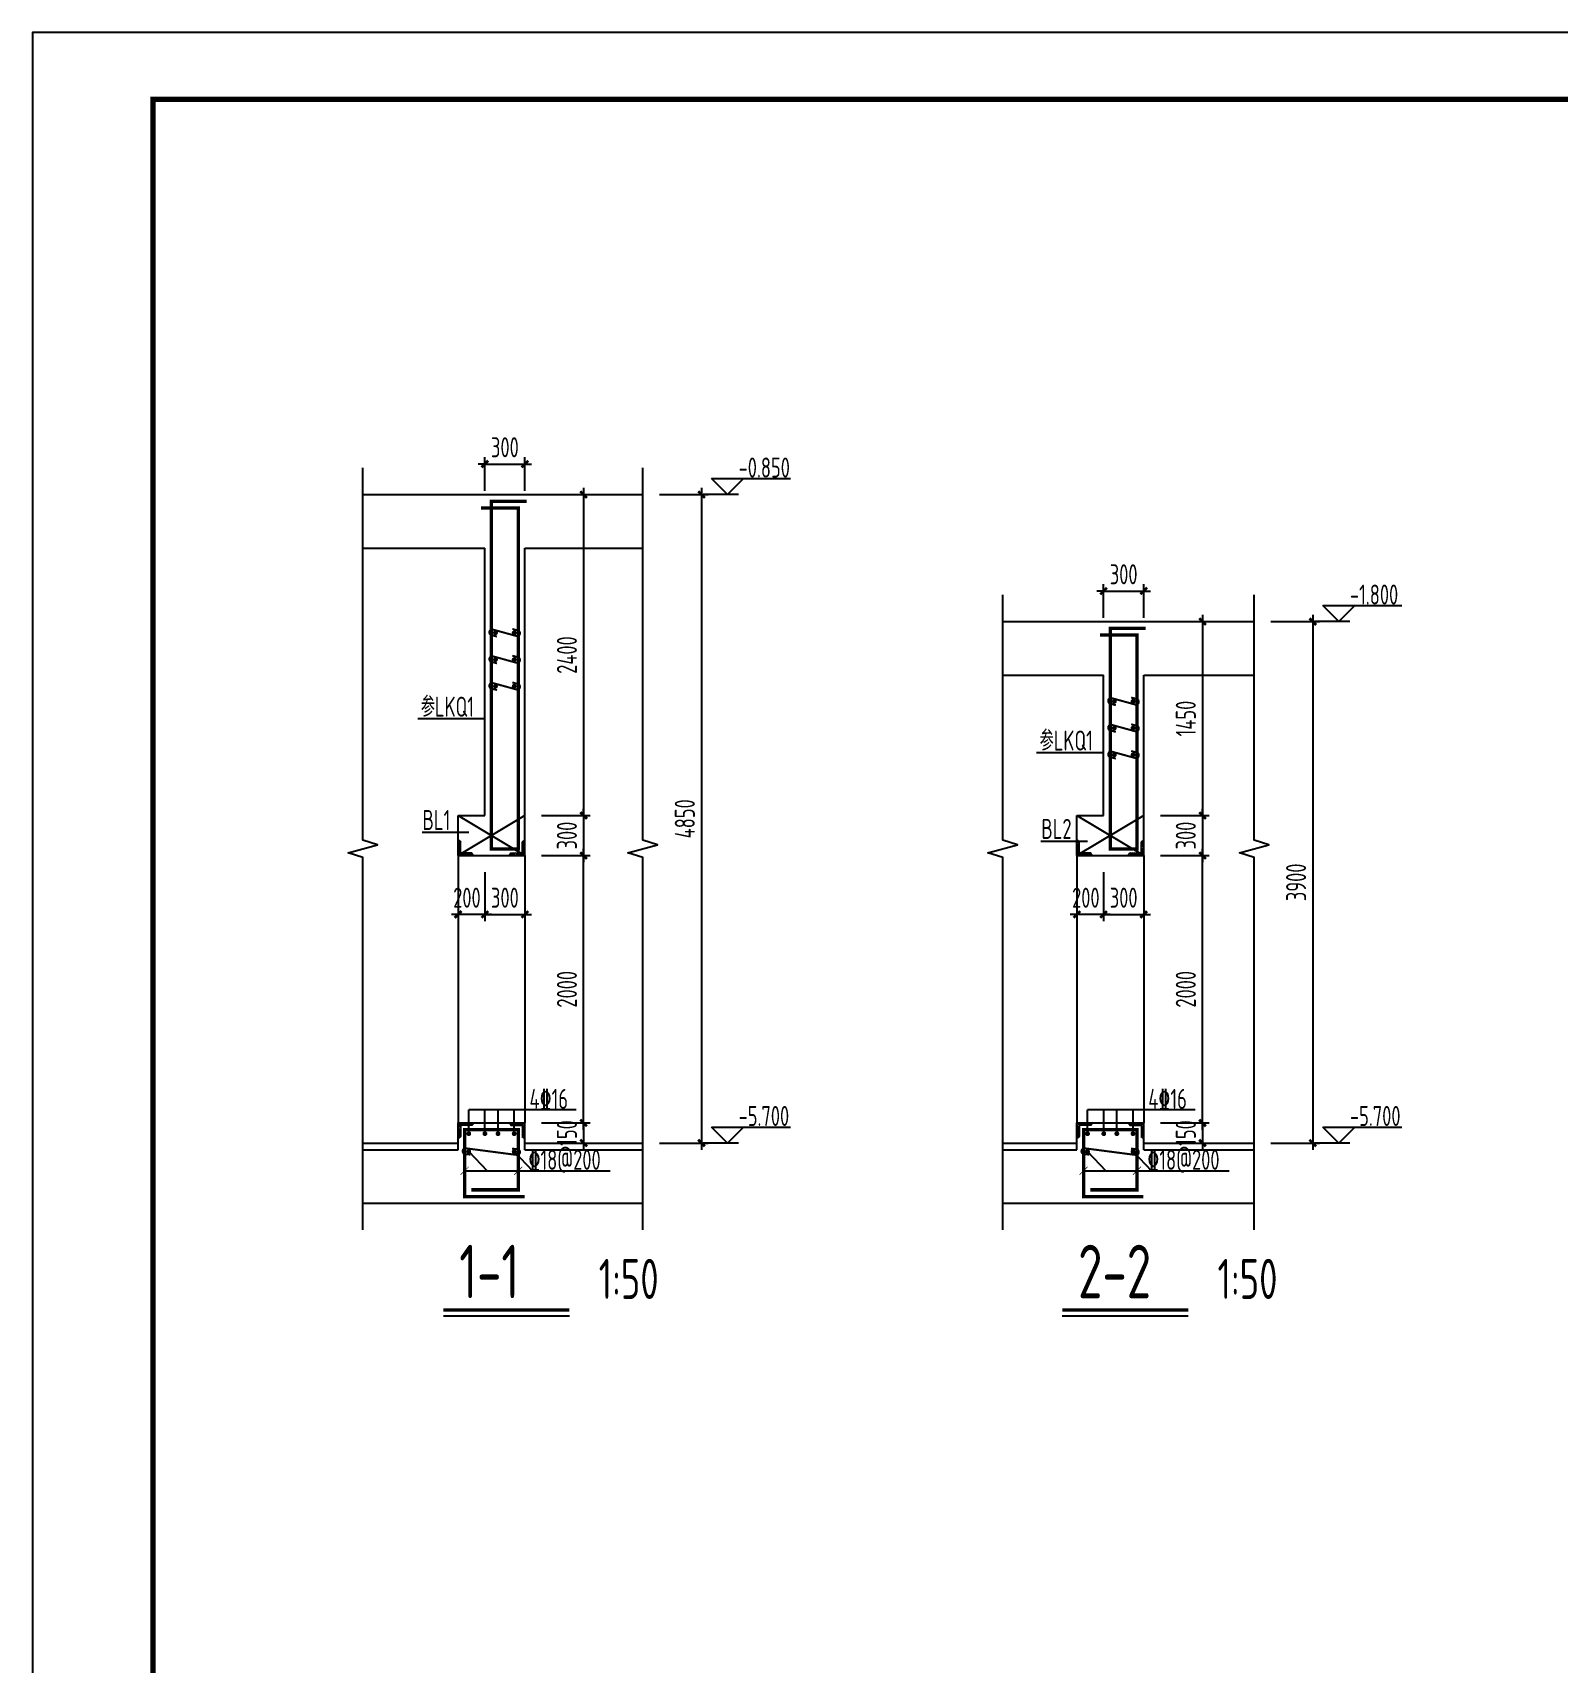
# Model space of a CAD drawing. Extents: x -502255 to 1362592, y -400300 to 332622.
# Drawn here: x 392832 to 404246, y -108203 to -96005 of the extents above; entities that cross this region are included whole.
import ezdxf

# ---------------------------------------------------------------- set-up
doc = ezdxf.new("R2010")
doc.units = 0
doc.header["$LTSCALE"] = 1000
doc.header["$MEASUREMENT"] = 0
doc.linetypes.add('DASH', pattern=[0.35, 0.25, -0.1])
for name, color, linetype in [('0_XREF', 7, 'Continuous'), ('COLU_DE_NUM', 7, 'Continuous'), ('DIM', 3, 'Continuous'), ('ECA_TK', 7, 'Continuous'), ('hz', 7, 'Continuous'), ('PUB_DIM', 3, 'Continuous'), ('PUB_TEXT', 7, 'Continuous'), ('REIN', 1, 'Continuous'), ('RF-QT', 30, 'Continuous'), ('TEXT', 53, 'Continuous'), ('THIN', 7, 'Continuous'), ('tk', 7, 'Continuous'), ('WALL', 2, 'Continuous')]:
    doc.layers.add(name, color=color, linetype=linetype)
doc.layers.add('人防细线', color=142, linetype='Continuous', lineweight=18)
doc.styles.get("Standard").update_dxf_attribs({"font": 'tssdeng2.shx', "width": 0.7, "bigfont": '@@hztxt.shx'})
doc.styles.add('TSSD_Label', font='tssdeng2.shx', dxfattribs={"width": 0.7, "bigfont": 'tssdchn.shx'})
doc.styles.add('TSSD_Rein', font='tssdeng2.shx', dxfattribs={"width": 0.7, "bigfont": 'hztxt.shx'})
doc.dimstyles.new('TSSD_50_50', dxfattribs={"dimtxt": 150, "dimasz": 50, "dimexe": 50, "dimexo": 125, "dimgap": 50, "dimtad": 1, "dimdec": 0, "dimzin": 0, "dimdsep": 46, "dimtxsty": 'Standard', "dimblk": 'ARCHTICK', "dimcen": 0, "dimdle": 50, "dimclrt": 7, "dimadec": 0, "dimazin": 0, "dimtfac": 1, "dimtdec": 0, "dimtix": 1, "dimtmove": 2, "dimatfit": 3, "dimfxl": 1, "dimtolj": 1, "dimtzin": 0, "dimarcsym": 0})

# ---------------------------------------------------------------- blocks, each defined once
blk = doc.blocks.new('_ArchTick')
at = {"color": 0, "linetype": 'ByBlock', "const_width": 0.4}
blk.add_lwpolyline([(-0.5, -0.5), (0.5, 0.5)], dxfattribs=at)
blk = doc.blocks.new('*D1053')
at = {"layer": 'Defpoints', "color": 0, "transparency": 16777216}
for p in [(397396, -99461, 266), (397396, -104311, -150), (397836, -104311)]:
    blk.add_point(p, dxfattribs=at)
at = {"layer": 'DIM', "color": 0, "lineweight": -2, "transparency": 16777216}
for p, q in [((397521, -99461), (397886, -99461)), ((397836, -99411), (397836, -104361)), ((397521, -104311), (397886, -104311))]:
    blk.add_line(p, q, dxfattribs=at)
at = {"layer": 'DIM', "color": 0, "lineweight": -2, "transparency": 16777216, "xscale": 50, "yscale": 50, "zscale": 50}
for p, rotation in [((397836, -99461), 90), ((397836, -104311), 270)]:
    blk.add_blockref('_ArchTick', p, dxfattribs=dict(at, rotation=rotation))
at = {"layer": 'DIM', "color": 7, "transparency": 16777216, "insert": (397711, -101886), "char_height": 150, "attachment_point": 5, "rotation": 90}
blk.add_mtext('\\A1;4850', dxfattribs=at)
blk = doc.blocks.new('*D1054')
at = {"layer": 'Defpoints', "color": 0, "transparency": 16777216}
for p in [(396515, -104161, -137), (396515, -104311, -150), (396954, -104311)]:
    blk.add_point(p, dxfattribs=at)
at = {"layer": 'DIM', "color": 0, "lineweight": -2, "transparency": 16777216}
for p, q in [((396640, -104161), (397004, -104161)), ((396954, -104161), (396954, -104111)), ((396954, -104161), (396954, -104311)), ((396640, -104311), (397004, -104311)), ((396954, -104311), (396954, -104361))]:
    blk.add_line(p, q, dxfattribs=at)
at = {"layer": 'DIM', "color": 0, "lineweight": -2, "transparency": 16777216, "xscale": 50, "yscale": 50, "zscale": 50}
for p, rotation in [((396954, -104161), 270), ((396954, -104311), 90)]:
    blk.add_blockref('_ArchTick', p, dxfattribs=dict(at, rotation=rotation))
at = {"layer": 'DIM', "color": 7, "transparency": 16777216, "insert": (396829, -104236), "char_height": 150, "attachment_point": 5, "rotation": 90}
blk.add_mtext('\\A1;150', dxfattribs=at)
blk = doc.blocks.new('*D1055')
at = {"layer": 'Defpoints', "color": 0, "transparency": 16777216}
for p in [(396515, -102161, -309), (396954, -102161), (396515, -104161, -137)]:
    blk.add_point(p, dxfattribs=at)
at = {"layer": 'DIM', "color": 0, "lineweight": -2, "transparency": 16777216}
for p, q in [((396640, -102161), (397004, -102161)), ((396954, -104211), (396954, -102111)), ((396640, -104161), (397004, -104161))]:
    blk.add_line(p, q, dxfattribs=at)
at = {"layer": 'DIM', "color": 0, "lineweight": -2, "transparency": 16777216, "xscale": 50, "yscale": 50, "zscale": 50}
for p, rotation in [((396954, -102161), 90), ((396954, -104161), 270)]:
    blk.add_blockref('_ArchTick', p, dxfattribs=dict(at, rotation=rotation))
at = {"layer": 'DIM', "color": 7, "transparency": 16777216, "insert": (396829, -103161), "char_height": 150, "attachment_point": 5, "rotation": 90}
blk.add_mtext('\\A1;2000', dxfattribs=at)
blk = doc.blocks.new('*D1056')
at = {"layer": 'Defpoints', "color": 0, "transparency": 16777216}
for p in [(396515, -99461, -77), (396515, -101861, -274), (396954, -101861)]:
    blk.add_point(p, dxfattribs=at)
at = {"layer": 'DIM', "color": 0, "lineweight": -2, "transparency": 16777216}
for p, q in [((396640, -99461), (397004, -99461)), ((396954, -99411), (396954, -101911)), ((396640, -101861), (397004, -101861))]:
    blk.add_line(p, q, dxfattribs=at)
at = {"layer": 'DIM', "color": 0, "lineweight": -2, "transparency": 16777216, "xscale": 50, "yscale": 50, "zscale": 50}
for p, rotation in [((396954, -99461), 90), ((396954, -101861), 270)]:
    blk.add_blockref('_ArchTick', p, dxfattribs=dict(at, rotation=rotation))
at = {"layer": 'DIM', "color": 7, "transparency": 16777216, "insert": (396829, -100661), "char_height": 150, "attachment_point": 5, "rotation": 90}
blk.add_mtext('\\A1;2400', dxfattribs=at)
blk = doc.blocks.new('*D1060')
at = {"layer": 'Defpoints', "color": 0, "transparency": 16777216}
for p in [(396515, -101861, -274), (396515, -102161, -309), (396954, -102161)]:
    blk.add_point(p, dxfattribs=at)
at = {"layer": 'DIM', "color": 0, "lineweight": -2, "transparency": 16777216}
for p, q in [((396954, -101861), (396954, -101811)), ((396640, -101861), (397004, -101861)), ((396954, -101861), (396954, -102161)), ((396640, -102161), (397004, -102161)), ((396954, -102161), (396954, -102211))]:
    blk.add_line(p, q, dxfattribs=at)
at = {"layer": 'DIM', "color": 0, "lineweight": -2, "transparency": 16777216, "xscale": 50, "yscale": 50, "zscale": 50}
for p, rotation in [((396954, -101861), 270), ((396954, -102161), 90)]:
    blk.add_blockref('_ArchTick', p, dxfattribs=dict(at, rotation=rotation))
at = {"layer": 'DIM', "color": 7, "transparency": 16777216, "insert": (396829, -102011), "char_height": 150, "attachment_point": 5, "rotation": 90}
blk.add_mtext('\\A1;300', dxfattribs=at)
blk = doc.blocks.new('*D1061')
at = {"layer": 'Defpoints', "color": 0, "transparency": 16777216}
for p in [(396015, -102161, -309), (396215, -102161, -274), (396015, -102601)]:
    blk.add_point(p, dxfattribs=at)
at = {"layer": 'DIM', "color": 0, "lineweight": -2, "transparency": 16777216}
for p, q in [((396015, -102286), (396015, -102651)), ((396215, -102286), (396215, -102651)), ((396265, -102601), (395965, -102601))]:
    blk.add_line(p, q, dxfattribs=at)
at = {"layer": 'DIM', "color": 0, "lineweight": -2, "transparency": 16777216, "xscale": 50, "yscale": 50, "zscale": 50, "rotation": 180.0000000033351}
blk.add_blockref('_ArchTick', (396015, -102601), dxfattribs=at)
at = {"layer": 'DIM', "color": 0, "lineweight": -2, "transparency": 16777216, "xscale": 50, "yscale": 50, "zscale": 50}
blk.add_blockref('_ArchTick', (396215, -102601), dxfattribs=at)
at = {"layer": 'DIM', "color": 7, "transparency": 16777216, "insert": (396081, -102476), "char_height": 150, "attachment_point": 5, "rotation": 0}
blk.add_mtext('\\A1;200', dxfattribs=at)
blk = doc.blocks.new('*D1062')
at = {"layer": 'Defpoints', "color": 0, "transparency": 16777216}
for p in [(396215, -102161, -274), (396515, -102161, -326), (396515, -102601)]:
    blk.add_point(p, dxfattribs=at)
at = {"layer": 'DIM', "color": 0, "lineweight": -2, "transparency": 16777216}
for p, q in [((396215, -102286), (396215, -102651)), ((396515, -102286), (396515, -102651)), ((396215, -102601), (396165, -102601)), ((396215, -102601), (396515, -102601)), ((396515, -102601), (396565, -102601))]:
    blk.add_line(p, q, dxfattribs=at)
at = {"layer": 'DIM', "color": 0, "lineweight": -2, "transparency": 16777216, "xscale": 50, "yscale": 50, "zscale": 50}
blk.add_blockref('_ArchTick', (396215, -102601), dxfattribs=at)
at = {"layer": 'DIM', "color": 0, "lineweight": -2, "transparency": 16777216, "xscale": 50, "yscale": 50, "zscale": 50, "rotation": 180}
blk.add_blockref('_ArchTick', (396515, -102601), dxfattribs=at)
at = {"layer": 'DIM', "color": 7, "transparency": 16777216, "insert": (396365, -102476), "char_height": 150, "attachment_point": 5}
blk.add_mtext('\\A1;300', dxfattribs=at)
blk = doc.blocks.new('MJ-U')
at = {"layer": 'WALL'}
h = blk.add_hatch(dxfattribs=at)
h.set_pattern_fill('ANSI31', color=6, scale=100, style=0)
h.set_pattern_definition([(45, (-873776.461, -21584.63), (-8.83883476, 8.83883476), [])])
h.paths.add_polyline_path([(-117, 0), (0, 0), (0, -118), (-20, -104), (-20, -20), (-100, -20)])
at = {"layer": 'WALL', "color": 6}
blk.add_line((-117, 0), (-100, -20), dxfattribs=at)
at = {"layer": '人防细线', "color": 6}
for p, q in [((-117, 0), (0, 0)), ((-100, -20), (-117, 0)), ((0, 0), (0, -118)), ((-20, -20), (-100, -20)), ((-20, -104), (-20, -20)), ((0, -118), (-20, -104))]:
    blk.add_line(p, q, dxfattribs=at)
blk = doc.blocks.new('*D1066')
at = {"layer": 'Defpoints', "color": 0, "transparency": 16777216}
for p in [(396515, -99232), (396215, -99557, -274), (396515, -99557, -326)]:
    blk.add_point(p, dxfattribs=at)
at = {"layer": 'DIM', "color": 0, "lineweight": -2, "transparency": 16777216}
for p, q in [((396215, -99232), (396165, -99232)), ((396215, -99432), (396215, -99182)), ((396215, -99232), (396515, -99232)), ((396515, -99432), (396515, -99182)), ((396515, -99232), (396565, -99232))]:
    blk.add_line(p, q, dxfattribs=at)
at = {"layer": 'DIM', "color": 0, "lineweight": -2, "transparency": 16777216, "xscale": 50, "yscale": 50, "zscale": 50}
blk.add_blockref('_ArchTick', (396215, -99232), dxfattribs=at)
at = {"layer": 'DIM', "color": 0, "lineweight": -2, "transparency": 16777216, "xscale": 50, "yscale": 50, "zscale": 50, "rotation": 180}
blk.add_blockref('_ArchTick', (396515, -99232), dxfattribs=at)
at = {"layer": 'DIM', "color": 7, "transparency": 16777216, "insert": (396365, -99107), "char_height": 150, "attachment_point": 5}
blk.add_mtext('\\A1;300', dxfattribs=at)
blk = doc.blocks.new('*D1075')
at = {"layer": 'Defpoints', "color": 0, "transparency": 16777216}
for p in [(401969, -100411, 266), (401969, -104311, -150), (402409, -104311)]:
    blk.add_point(p, dxfattribs=at)
at = {"layer": 'DIM', "color": 0, "lineweight": -2, "transparency": 16777216}
for p, q in [((402409, -100361), (402409, -104361)), ((402094, -100411), (402459, -100411)), ((402094, -104311), (402459, -104311))]:
    blk.add_line(p, q, dxfattribs=at)
at = {"layer": 'DIM', "color": 0, "lineweight": -2, "transparency": 16777216, "xscale": 50, "yscale": 50, "zscale": 50}
for p, rotation in [((402409, -100411), 90), ((402409, -104311), 270)]:
    blk.add_blockref('_ArchTick', p, dxfattribs=dict(at, rotation=rotation))
at = {"layer": 'DIM', "color": 7, "transparency": 16777216, "insert": (402284, -102361), "char_height": 150, "attachment_point": 5, "rotation": 90}
blk.add_mtext('\\A1;3900', dxfattribs=at)
blk = doc.blocks.new('*D1076')
at = {"layer": 'Defpoints', "color": 0, "transparency": 16777216}
for p in [(401144, -104161, -137), (401144, -104311, -150), (401584, -104311)]:
    blk.add_point(p, dxfattribs=at)
at = {"layer": 'DIM', "color": 0, "lineweight": -2, "transparency": 16777216}
for p, q in [((401269, -104161), (401634, -104161)), ((401584, -104161), (401584, -104111)), ((401584, -104161), (401584, -104311)), ((401269, -104311), (401634, -104311)), ((401584, -104311), (401584, -104361))]:
    blk.add_line(p, q, dxfattribs=at)
at = {"layer": 'DIM', "color": 0, "lineweight": -2, "transparency": 16777216, "xscale": 50, "yscale": 50, "zscale": 50}
for p, rotation in [((401584, -104161), 270), ((401584, -104311), 90)]:
    blk.add_blockref('_ArchTick', p, dxfattribs=dict(at, rotation=rotation))
at = {"layer": 'DIM', "color": 7, "transparency": 16777216, "insert": (401459, -104236), "char_height": 150, "attachment_point": 5, "rotation": 90}
blk.add_mtext('\\A1;150', dxfattribs=at)
blk = doc.blocks.new('*D1077')
at = {"layer": 'Defpoints', "color": 0, "transparency": 16777216}
for p in [(401144, -102161, -309), (401584, -102161), (401144, -104161, -137)]:
    blk.add_point(p, dxfattribs=at)
at = {"layer": 'DIM', "color": 0, "lineweight": -2, "transparency": 16777216}
for p, q in [((401269, -102161), (401634, -102161)), ((401584, -104211), (401584, -102111)), ((401269, -104161), (401634, -104161))]:
    blk.add_line(p, q, dxfattribs=at)
at = {"layer": 'DIM', "color": 0, "lineweight": -2, "transparency": 16777216, "xscale": 50, "yscale": 50, "zscale": 50}
for p, rotation in [((401584, -102161), 90), ((401584, -104161), 270)]:
    blk.add_blockref('_ArchTick', p, dxfattribs=dict(at, rotation=rotation))
at = {"layer": 'DIM', "color": 7, "transparency": 16777216, "insert": (401459, -103161), "char_height": 150, "attachment_point": 5, "rotation": 90}
blk.add_mtext('\\A1;2000', dxfattribs=at)
blk = doc.blocks.new('*D1074')
at = {"layer": 'Defpoints', "color": 0, "transparency": 16777216}
for p in [(401144, -100411, -77), (401144, -101861, -274), (401584, -101861)]:
    blk.add_point(p, dxfattribs=at)
at = {"layer": 'DIM', "color": 0, "lineweight": -2, "transparency": 16777216}
for p, q in [((401584, -100361), (401584, -101911)), ((401269, -100411), (401634, -100411)), ((401269, -101861), (401634, -101861))]:
    blk.add_line(p, q, dxfattribs=at)
at = {"layer": 'DIM', "color": 0, "lineweight": -2, "transparency": 16777216, "xscale": 50, "yscale": 50, "zscale": 50}
for p, rotation in [((401584, -100411), 90), ((401584, -101861), 270)]:
    blk.add_blockref('_ArchTick', p, dxfattribs=dict(at, rotation=rotation))
at = {"layer": 'DIM', "color": 7, "transparency": 16777216, "insert": (401459, -101136), "char_height": 150, "attachment_point": 5, "rotation": 90}
blk.add_mtext('\\A1;1450', dxfattribs=at)
blk = doc.blocks.new('*D1071')
at = {"layer": 'Defpoints', "color": 0, "transparency": 16777216}
for p in [(401144, -101861, -274), (401144, -102161, -309), (401584, -102161)]:
    blk.add_point(p, dxfattribs=at)
at = {"layer": 'DIM', "color": 0, "lineweight": -2, "transparency": 16777216}
for p, q in [((401584, -101861), (401584, -101811)), ((401269, -101861), (401634, -101861)), ((401584, -101861), (401584, -102161)), ((401269, -102161), (401634, -102161)), ((401584, -102161), (401584, -102211))]:
    blk.add_line(p, q, dxfattribs=at)
at = {"layer": 'DIM', "color": 0, "lineweight": -2, "transparency": 16777216, "xscale": 50, "yscale": 50, "zscale": 50}
for p, rotation in [((401584, -101861), 270), ((401584, -102161), 90)]:
    blk.add_blockref('_ArchTick', p, dxfattribs=dict(at, rotation=rotation))
at = {"layer": 'DIM', "color": 7, "transparency": 16777216, "insert": (401459, -102011), "char_height": 150, "attachment_point": 5, "rotation": 90}
blk.add_mtext('\\A1;300', dxfattribs=at)
blk = doc.blocks.new('*D1072')
at = {"layer": 'Defpoints', "color": 0, "transparency": 16777216}
for p in [(400644, -102161, -309), (400844, -102161, -274), (400644, -102601)]:
    blk.add_point(p, dxfattribs=at)
at = {"layer": 'DIM', "color": 0, "lineweight": -2, "transparency": 16777216}
for p, q in [((400644, -102286), (400644, -102651)), ((400844, -102286), (400844, -102651)), ((400894, -102601), (400594, -102601))]:
    blk.add_line(p, q, dxfattribs=at)
at = {"layer": 'DIM', "color": 0, "lineweight": -2, "transparency": 16777216, "xscale": 50, "yscale": 50, "zscale": 50, "rotation": 180.0000000033351}
blk.add_blockref('_ArchTick', (400644, -102601), dxfattribs=at)
at = {"layer": 'DIM', "color": 0, "lineweight": -2, "transparency": 16777216, "xscale": 50, "yscale": 50, "zscale": 50}
blk.add_blockref('_ArchTick', (400844, -102601), dxfattribs=at)
at = {"layer": 'DIM', "color": 7, "transparency": 16777216, "insert": (400711, -102476), "char_height": 150, "attachment_point": 5, "rotation": 0}
blk.add_mtext('\\A1;200', dxfattribs=at)
blk = doc.blocks.new('*D1073')
at = {"layer": 'Defpoints', "color": 0, "transparency": 16777216}
for p in [(400844, -102161, -274), (401144, -102161, -326), (401144, -102601)]:
    blk.add_point(p, dxfattribs=at)
at = {"layer": 'DIM', "color": 0, "lineweight": -2, "transparency": 16777216}
for p, q in [((400844, -102286), (400844, -102651)), ((401144, -102286), (401144, -102651)), ((400844, -102601), (400794, -102601)), ((400844, -102601), (401144, -102601)), ((401144, -102601), (401194, -102601))]:
    blk.add_line(p, q, dxfattribs=at)
at = {"layer": 'DIM', "color": 0, "lineweight": -2, "transparency": 16777216, "xscale": 50, "yscale": 50, "zscale": 50}
blk.add_blockref('_ArchTick', (400844, -102601), dxfattribs=at)
at = {"layer": 'DIM', "color": 0, "lineweight": -2, "transparency": 16777216, "xscale": 50, "yscale": 50, "zscale": 50, "rotation": 180}
blk.add_blockref('_ArchTick', (401144, -102601), dxfattribs=at)
at = {"layer": 'DIM', "color": 7, "transparency": 16777216, "insert": (400994, -102476), "char_height": 150, "attachment_point": 5}
blk.add_mtext('\\A1;300', dxfattribs=at)
blk = doc.blocks.new('*D1078')
at = {"layer": 'Defpoints', "color": 0, "transparency": 16777216}
for p in [(401144, -100182), (400844, -100507, -274), (401144, -100507, -326)]:
    blk.add_point(p, dxfattribs=at)
at = {"layer": 'DIM', "color": 0, "lineweight": -2, "transparency": 16777216}
for p, q in [((400844, -100382), (400844, -100132)), ((401144, -100382), (401144, -100132)), ((400844, -100182), (400794, -100182)), ((400844, -100182), (401144, -100182)), ((401144, -100182), (401194, -100182))]:
    blk.add_line(p, q, dxfattribs=at)
at = {"layer": 'DIM', "color": 0, "lineweight": -2, "transparency": 16777216, "xscale": 50, "yscale": 50, "zscale": 50}
blk.add_blockref('_ArchTick', (400844, -100182), dxfattribs=at)
at = {"layer": 'DIM', "color": 0, "lineweight": -2, "transparency": 16777216, "xscale": 50, "yscale": 50, "zscale": 50, "rotation": 180}
blk.add_blockref('_ArchTick', (401144, -100182), dxfattribs=at)
at = {"layer": 'DIM', "color": 7, "transparency": 16777216, "insert": (400994, -100057), "char_height": 150, "attachment_point": 5}
blk.add_mtext('\\A1;300', dxfattribs=at)
blk = doc.blocks.new('10B_A1')
at = {"layer": 'ECA_TK'}
blk.add_lwpolyline([(0, 0), (841, 0), (841, 594), (0, 594)], close=True, dxfattribs=at)
at = {"layer": 'ECA_TK', "const_width": 0.8}
blk.add_lwpolyline([(831, 10), (831, 584), (18, 584), (18, 10)], close=True, dxfattribs=at)

msp = doc.modelspace()

# ---------------------------------------------------------------- linework, layer by layer
for p, q in [((396014.6, -101861), (396514.6, -102161, -158.5)), ((396514.6, -101861), (396014.6, -102161, -158.5)), ((400644, -101861), (401144, -102161, -158.5)), ((401144, -101861), (400644, -102161, -158.5)), ((396014.6, -102161), (396014.6, -104161)), ((396514.6, -102161), (396514.6, -104161)), ((400644, -102161), (400644, -104161)), ((401144, -102161), (401144, -104161)), ((396094.6, -104375.3), (396231.5, -104518.2)), ((396434.6, -104375.3), (396571.5, -104518.2)), ((400724, -104375.3), (400861, -104518.2)), ((401064, -104375.3), (401201, -104518.2)), ((396064.6, -104518.2), (397152.9, -104518.2)), ((400694, -104518.2), (401782.3, -104518.2))]:
    msp.add_line(p, q)
for points, const_width in [([(396186.7, -99561), (396464.6, -99561), (396464.6, -102111), (396264.6, -102111), (396264.6, -99511), (396528, -99511)], 25), ([(400816.1, -100511), (401094, -100511), (401094, -102111), (400894, -102111), (400894, -100461), (401157.5, -100461)], 25), ([(396114.8, -104661), (396464.6, -104661), (396464.6, -104211), (396064.6, -104211), (396064.6, -104711), (396512.4, -104711)], 25), ([(400744.3, -104661), (401094, -104661), (401094, -104211), (400694, -104211), (400694, -104711), (401141.8, -104711)], 25), ([(396034.1, -104548.6), (396095.1, -104487.7)], 5), ([(396434.1, -104548.6), (396495.1, -104487.7)], 5), ([(400663.6, -104548.6), (400724.5, -104487.7)], 5), ([(401063.6, -104548.6), (401124.5, -104487.7)], 5), ([(396848, -105559.2), (395905.1, -105559.2)], 25), ([(401477.5, -105559.2), (400534.5, -105559.2)], 25)]:
    msp.add_lwpolyline(points, dxfattribs=dict(const_width=const_width))
at = {"layer": 'hz'}
for points in [[(395905.1, -105604.2), (396848, -105604.2)], [(400534.5, -105604.2), (401477.5, -105604.2)]]:
    msp.add_lwpolyline(points, dxfattribs=at)
at = {"layer": 'PUB_DIM'}
for p, q in [((398030.2, -99461), (397910.2, -99341)), ((397910.2, -99341), (398502.6, -99341)), ((398030.2, -99461), (398150.2, -99341)), ((398113.4, -99461), (397848.4, -99461)), ((402603.7, -100411), (402483.7, -100291)), ((402483.7, -100291), (403076.2, -100291)), ((402603.7, -100411), (402723.7, -100291)), ((402686.9, -100411), (402422, -100411)), ((398030.2, -104311), (397910.2, -104191)), ((397910.2, -104191), (398502.6, -104191)), ((398030.2, -104311), (398150.2, -104191)), ((402603.7, -104311), (402483.7, -104191)), ((402483.7, -104191), (403076.2, -104191)), ((402603.7, -104311), (402723.7, -104191)), ((398113.4, -104311), (397848.4, -104311)), ((402686.9, -104311), (402422, -104311))]:
    msp.add_line(p, q, dxfattribs=at)
at = {"layer": 'REIN', "ltscale": 0.3, "const_width": 15, "elevation": 150}
for points in [[(396306.1, -100523.2), (396268, -100512.8, -0.9976711), (396272.9, -100469.7), (396453.8, -100519.4, 1.0023344), (396458.7, -100476.3), (396420.6, -100465.8)], [(396306.1, -100923.2), (396268, -100912.8, -0.9976711), (396272.9, -100869.7), (396453.8, -100919.4, 1.0023344), (396458.7, -100876.3), (396420.6, -100865.8)], [(400935.6, -101036.1), (400897.4, -101025.6, -0.9976711), (400902.3, -100982.5), (401083.2, -101032.2, 1.0023344), (401088.1, -100989.1), (401050, -100978.6)], [(400935.6, -101436.1), (400897.4, -101425.6, -0.9976711), (400902.3, -101382.5), (401083.2, -101432.2, 1.0023344), (401088.1, -101389.1), (401050, -101378.6)], [(396107.7, -104398), (396068, -104393.4, -0.9976711), (396072.9, -104350.3), (396453.8, -104400, 1.0023344), (396458.7, -104356.9), (396418.9, -104352.3)], [(400737.2, -104398), (400697.4, -104393.4, -0.9976711), (400702.3, -104350.3), (401083.2, -104400, 1.0023344), (401088.1, -104356.9), (401048.4, -104352.3)]]:
    msp.add_lwpolyline(points, format="xyb", dxfattribs=at)
at = {"layer": 'REIN', "ltscale": 0.5, "const_width": 18}
for points in [[(396294.6, -100503.7, -1), (396294.6, -100485.7, -1)], [(396434.6, -100503.7, 1), (396434.6, -100485.7, 1)], [(396294.6, -100703.7, -1), (396294.6, -100685.7, -1)], [(396434.6, -100703.7, 1), (396434.6, -100685.7, 1)], [(396294.6, -100903.7, -1), (396294.6, -100885.7, -1)], [(396434.6, -100903.7, 1), (396434.6, -100885.7, 1)], [(400924, -101016.5, -1), (400924, -100998.5, -1)], [(401064, -101016.5, 1), (401064, -100998.5, 1)], [(400924, -101216.5, -1), (400924, -101198.5, -1)], [(401064, -101216.5, 1), (401064, -101198.5, 1)], [(400924, -101416.5, -1), (400924, -101398.5, -1)], [(401064, -101416.5, 1), (401064, -101398.5, 1)], [(396094.6, -104232, 1), (396094.6, -104250, 1)], [(396215.6, -104232, 1), (396215.6, -104250, 1)], [(396313.6, -104232, -1), (396313.6, -104250, -1)], [(396434.6, -104232, -1), (396434.6, -104250, -1)], [(400724, -104232, 1), (400724, -104250, 1)], [(400845.1, -104232, 1), (400845.1, -104250, 1)], [(400943, -104232, -1), (400943, -104250, -1)], [(401064, -104232, -1), (401064, -104250, -1)], [(396094.6, -104384.3, -1), (396094.6, -104366.3, -1)], [(396434.6, -104384.3, 1), (396434.6, -104366.3, 1)], [(400724, -104384.3, -1), (400724, -104366.3, -1)], [(401064, -104384.3, 1), (401064, -104366.3, 1)]]:
    msp.add_lwpolyline(points, format="xyb", close=True, dxfattribs=at)
at = {"layer": 'REIN', "linetype": 'DASH', "ltscale": 0.3, "const_width": 15, "elevation": 150}
for points in [[(396306.1, -100723.2), (396268, -100712.8, -0.9976711), (396272.9, -100669.7), (396453.8, -100719.4, 1.0023344), (396458.7, -100676.3), (396420.6, -100665.8)], [(400935.6, -101236.1), (400897.4, -101225.6, -0.9976711), (400902.3, -101182.5), (401083.2, -101232.2, 1.0023344), (401088.1, -101189.1), (401050, -101178.6)]]:
    msp.add_lwpolyline(points, format="xyb", dxfattribs=at)
at = {"layer": 'RF-QT'}
for p, q in [((395302.8, -99461), (397395.8, -99461)), ((395302.8, -99861), (396214.6, -99861)), ((396214.6, -101861), (396214.6, -99861)), ((396514.6, -99861), (397395.8, -99861)), ((396514.6, -102161), (396514.6, -99861)), ((400089, -100411), (401969.4, -100411)), ((400089, -100811), (400844, -100811)), ((400844, -101861), (400844, -100811)), ((401144, -102161), (401144, -100811)), ((401144, -100811), (401969.4, -100811)), ((396014.6, -102161), (396014.6, -101861)), ((396014.6, -101861), (396214.6, -101861)), ((400644, -102161), (400644, -101861)), ((400644, -101861), (400844, -101861)), ((396014.6, -102161), (396514.6, -102161)), ((400644, -102161), (401144, -102161)), ((396014.6, -104361), (396014.6, -104161)), ((396014.6, -104161), (396514.6, -104161)), ((396514.6, -104361), (396514.6, -104161)), ((400644, -104361), (400644, -104161)), ((400644, -104161), (401144, -104161)), ((401144, -104361), (401144, -104161)), ((395302.8, -104311), (396014.6, -104311)), ((395302.8, -104361), (396014.6, -104361)), ((396514.6, -104311), (397395.8, -104311)), ((396514.6, -104361), (397395.8, -104361)), ((400089, -104311), (400644, -104311)), ((400089, -104361), (400644, -104361)), ((401144, -104311), (401969.4, -104311)), ((401144, -104361), (401969.4, -104361)), ((395302.8, -104761), (397395.8, -104761)), ((400089, -104761), (401969.4, -104761))]:
    msp.add_line(p, q, dxfattribs=at)
at = {"layer": 'TEXT', "ltscale": 100}
for p, q in [((396212.1, -101138.1), (395712.6, -101138.1)), ((400841.5, -101391.3), (400342, -101391.3)), ((396898.3, -104062.5), (396094.6, -104062.5)), ((396094.6, -104241), (396094.6, -104062.5)), ((396215.6, -104241), (396215.6, -104062.5)), ((396313.6, -104241), (396313.6, -104062.5)), ((396434.6, -104241), (396434.6, -104062.5)), ((401527.8, -104062.5), (400724, -104062.5)), ((400724, -104241), (400724, -104062.5)), ((400845.1, -104241), (400845.1, -104062.5)), ((400943, -104241), (400943, -104062.5)), ((401064, -104241), (401064, -104062.5))]:
    msp.add_line(p, q, dxfattribs=at)
at = {"layer": 'TEXT'}
for p, q in [((395745, -101985.7), (396094.9, -101985.7)), ((400374.4, -102052.2), (400724.3, -102052.2))]:
    msp.add_line(p, q, dxfattribs=at)
at = {"layer": 'THIN'}
for points in [[(395302.8, -104961), (395302.8, -102176), (395192.8, -102141), (395412.8, -102081), (395302.8, -102046), (395302.8, -99261)], [(397395.8, -104961), (397395.8, -102176), (397285.8, -102141), (397505.8, -102081), (397395.8, -102046), (397395.8, -99261)], [(400089, -104961), (400089, -102176), (399979, -102141), (400199, -102081), (400089, -102046), (400089, -100211)], [(401969.4, -104961), (401969.4, -102176), (401859.4, -102141), (402079.4, -102081), (401969.4, -102046), (401969.4, -100211)]]:
    msp.add_lwpolyline(points, dxfattribs=at)

# ---------------------------------------------------------------- block references
at = {"layer": '0_XREF', "xscale": -1}
for p, rotation in [((396014.6, -102161), 90), ((400644, -102161), 90), ((396514.6, -104161), 270), ((401144, -104161), 270)]:
    msp.add_blockref('MJ-U', p, dxfattribs=dict(at, rotation=rotation))
at = {"layer": '0_XREF'}
for p, rotation in [((396514.6, -102161), 270), ((401144, -102161), 270), ((396014.6, -104161), 89.99999999999999), ((400644, -104161), 89.99999999999999)]:
    msp.add_blockref('MJ-U', p, dxfattribs=dict(at, rotation=rotation))
at = {"layer": 'tk', "xscale": 50, "yscale": 50, "zscale": 50}
msp.add_blockref('10B_A1', (392831.9, -125705.4), dxfattribs=at)

# ---------------------------------------------------------------- texts
at = {"style": 'TSSD_Rein', "width": 0.7}
for p in [(396541.3, -104511.3), (401170.8, -104511.3)]:
    msp.add_text('\x8418@200', height=150, dxfattribs=at).set_placement(p)
at = {"layer": 'COLU_DE_NUM', "style": 'TSSD_Label', "width": 0.7}
for s, height, p in [('1-1', 400, (396023.6, -105471.9)), ('2-2', 400, (400653, -105471.9)), ('1:50', 300, (397066.8, -105477.3)), ('1:50', 300, (401696.2, -105477.3))]:
    msp.add_text(s, height=height, dxfattribs=at).set_placement(p)
at = {"layer": 'PUB_TEXT', "width": 0.7}
for s, p in [('-0.850', (398113.7, -99333.5)), ('-1.800', (402687.2, -100283.5)), ('-5.700', (398113.7, -104183.5)), ('-5.700', (402687.2, -104183.5))]:
    msp.add_text(s, height=150, dxfattribs=at).set_placement(p)
at = {"layer": 'TEXT', "ltscale": 100, "style": 'TSSD_Rein', "width": 0.7}
for s, p in [('参LKQ1', (395736.5, -101122.3)), ('参LKQ1', (400366, -101375.4)), ('BL1', (395748.8, -101969.6)), ('BL2', (400378.3, -102036.1)), ('4\x8416', (396549.1, -104055.6)), ('4\x8416', (401178.6, -104055.6))]:
    msp.add_text(s, height=150, dxfattribs=at).set_placement(p)

# ---------------------------------------------------------------- dimensions: what is measured, and where the dimension line sits
at = {"layer": 'DIM'}
for base, p1, p2, angle, picture, middle in [((396514.6, -99231.6, 150), (396214.6, -99556.9, -124.3), (396514.6, -99556.9, -175.7), 0, '*D1066', (396364.6, -99106.6, 150)), ((396954.5, -101861, 150), (396514.6, -99461, 72.8), (396514.6, -101861, -124.3), 270, '*D1056', (396829.5, -100661, 150)), ((397835.7, -104311, 150), (397395.8, -99461, 415.6), (397395.8, -104311), 270, '*D1053', (397710.7, -101886, 150)), ((401144, -100181.6, 150), (400844, -100506.9, -124.3), (401144, -100506.9, -175.7), 0, '*D1078', (400994, -100056.6, 150)), ((401583.9, -101861, 150), (401144, -100411, 72.8), (401144, -101861, -124.3), 270, '*D1074', (401458.9, -101136, 150)), ((402409.2, -104311, 150), (401969.4, -100411, 415.6), (401969.4, -104311), 270, '*D1075', (402284.2, -102361, 150)), ((396954.5, -102161, 150), (396514.6, -101861, -124.3), (396514.6, -102161, -158.5), 270, '*D1060', (396829.5, -102011, 150)), ((401583.9, -102161, 150), (401144, -101861, -124.3), (401144, -102161, -158.5), 270, '*D1071', (401458.9, -102011, 150)), ((396514.6, -102600.9, 150), (396214.6, -102161, -124.3), (396514.6, -102161, -175.7), 360, '*D1062', (396364.6, -102475.9, 150)), ((396954.5, -102161, 150), (396514.6, -104161, 12.9), (396514.6, -102161, -158.5), 90, '*D1055', (396829.5, -103161, 150)), ((401144, -102600.9, 150), (400844, -102161, -124.3), (401144, -102161, -175.7), 360, '*D1073', (400994, -102475.9, 150)), ((401583.9, -102161, 150), (401144, -104161, 12.9), (401144, -102161, -158.5), 90, '*D1077', (401458.9, -103161, 150)), ((396954.5, -104311, 150), (396514.6, -104161, 12.9), (396514.6, -104311), 270, '*D1054', (396829.5, -104236, 150)), ((401583.9, -104311, 150), (401144, -104161, 12.9), (401144, -104311), 270, '*D1076', (401458.9, -104236, 150))]:
    dim = msp.add_linear_dim(base=base, p1=p1, p2=p2, angle=angle, dimstyle='TSSD_50_50', dxfattribs=at)
    dim.commit()
    dim.dimension.update_dxf_attribs({"geometry": picture, "text_midpoint": middle})
for base, p1, p2, picture, middle in [((396014.6, -102600.9, 150), (396214.6, -102161, -124.3), (396014.6, -102161, -158.5), '*D1061', (396081.2, -102475.9, 150)), ((400644, -102600.9, 150), (400844, -102161, -124.3), (400644, -102161, -158.5), '*D1072', (400710.6, -102475.9, 150))]:
    dim = msp.add_linear_dim(base=base, p1=p1, p2=p2, angle=180, dimstyle='TSSD_50_50', dxfattribs=at)
    dim.commit()
    dim.dimension.update_dxf_attribs({"geometry": picture, "text_midpoint": middle, "dimtype": 160})

doc.saveas('drawing.dxf')
